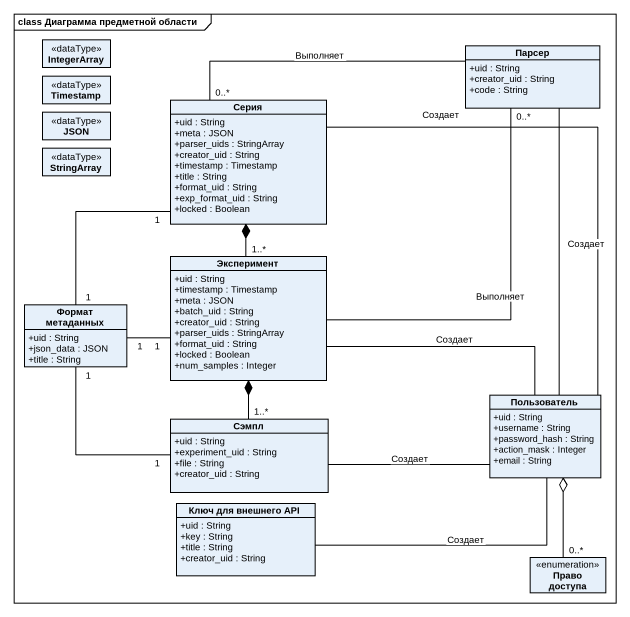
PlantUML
@startuml
mainframe class Диаграмма предметной области
hide circle
hide empty members
skinparam classAttributeIconSize 0
class IntegerArray <<dataType>>
class Парсер {
  +uid : String
  +creator_uid : String
  +code : String
}
class Timestamp <<dataType>>
class "JSON" as JSON_ <<dataType>>
class Серия {
  +uid : String
  +meta : JSON
  +parser_uids : StringArray
  +creator_uid : String
  +timestamp : Timestamp
  +title : String
  +format_uid : String
  +exp_format_uid : String
  +locked : Boolean
}
class StringArray <<dataType>>
class Эксперимент {
  +uid : String
  +timestamp : Timestamp
  +meta : JSON
  +batch_uid : String
  +creator_uid : String
  +parser_uids : StringArray
  +format_uid : String
  +locked : Boolean
  +num_samples : Integer
}
class "Формат метаданных" as Формат_метаданных {
  +uid : String
  +json_data : JSON
  +title : String
}
class Пользователь {
  +uid : String
  +username : String
  +password_hash : String
  +action_mask : Integer
  +email : String
}
class Сэмпл {
  +uid : String
  +experiment_uid : String
  +file : String
  +creator_uid : String
}
class "Ключ для внешнего API" as Ключ_для_внешнего_API {
  +uid : String
  +key : String
  +title : String
  +creator_uid : String
}
enum "Право доступа" as Право_доступа
Парсер "0..*" -- Эксперимент : Выполняет
Серия "0..*" -right- Парсер : Выполняет
Серия *-- "1..*" Эксперимент
Эксперимент *-- "1..*" Сэмпл
Формат_метаданных "1" -up- "1" Серия
Формат_метаданных "1" -right- "1" Эксперимент
Формат_метаданных "1" -- "1" Сэмпл
Пользователь -up- Парсер : Создает
Пользователь -up- Серия : Создает
Пользователь -left- Эксперимент : Создает
Пользователь -left- Сэмпл : Создает
Пользователь -left- Ключ_для_внешнего_API : Создает
Пользователь o-- "0..*" Право_доступа
@enduml
